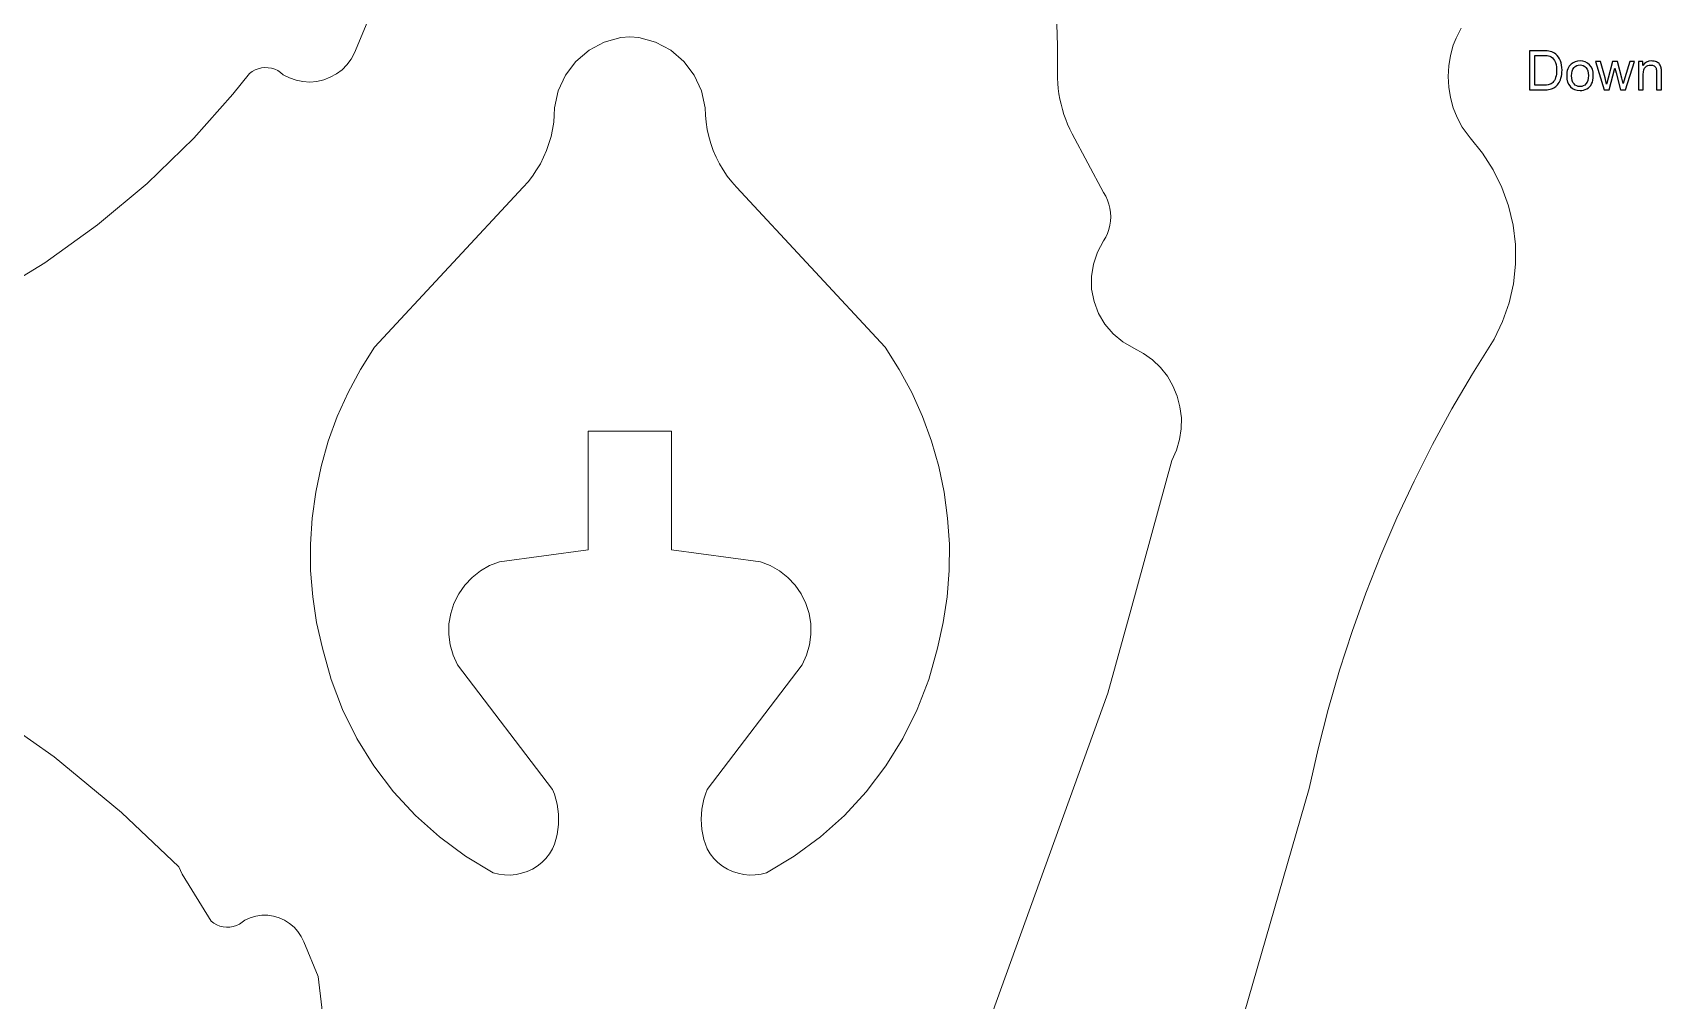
# Model space of a CAD drawing. Header units: millimetres. Extents: x -233 to 120, y -19 to 188.
# Drawn here: x -129.7 to -78.3, y 89.7 to 120.3 of the extents above; entities that cross this region are included whole.
import ezdxf

# ---------------------------------------------------------------- set-up
doc = ezdxf.new("R2010")
doc.units = ezdxf.units.MM
doc.header["$MEASUREMENT"] = 0
doc.layers.add('Layer 1', color=7, linetype='Continuous')

msp = doc.modelspace()

# ---------------------------------------------------------------- linework, layer by layer
at = {"layer": 'Layer 1', "lineweight": 9}
for points in [[(-97.3667, 119.8342), (-97.3667, 119.8342), (-97.4182, 121.5499), (-97.4182, 121.5499)], [(-119.0899, 120.6975), (-119.0899, 120.6975), (-119.5399, 119.61), (-119.5399, 119.61)], [(-84.7899, 120.0772), (-84.7899, 120.0772), (-84.6356, 120.385), (-84.6356, 120.385)], [(-112.14, 119.695), (-112.14, 119.695), (-111.6594, 119.9523), (-111.6594, 119.9523)], [(-111.6594, 119.9523), (-111.6594, 119.9523), (-111.135, 120.1008), (-111.135, 120.1008)], [(-111.135, 120.1008), (-111.135, 120.1008), (-110.8524, 120.1179), (-110.8524, 120.1179)], [(-110.5699, 120.1008), (-110.5699, 120.1008), (-110.8524, 120.1179), (-110.8524, 120.1179)], [(-110.0455, 119.9523), (-110.0455, 119.9523), (-110.5699, 120.1008), (-110.5699, 120.1008)], [(-109.5649, 119.695), (-109.5649, 119.695), (-110.0455, 119.9523), (-110.0455, 119.9523)], [(-97.3638, 118.9809), (-97.3638, 118.9809), (-97.3667, 119.8342), (-97.3667, 119.8342)], [(-84.8796, 119.8503), (-84.8796, 119.8503), (-84.9683, 119.5279), (-84.9683, 119.5279)], [(-84.7899, 120.0772), (-84.7899, 120.0772), (-84.8796, 119.8503), (-84.8796, 119.8503)], [(-119.7777, 119.2376), (-119.7777, 119.2376), (-119.9335, 119.0802), (-119.9335, 119.0802)], [(-119.6457, 119.4154), (-119.6457, 119.4154), (-119.7777, 119.2376), (-119.7777, 119.2376)], [(-119.5399, 119.61), (-119.5399, 119.61), (-119.6457, 119.4154), (-119.6457, 119.4154)], [(-112.8836, 118.9066), (-112.8836, 118.9066), (-112.5544, 119.341), (-112.5544, 119.341)], [(-112.5544, 119.341), (-112.5544, 119.341), (-112.14, 119.695), (-112.14, 119.695)], [(-109.1505, 119.341), (-109.1505, 119.341), (-109.5649, 119.695), (-109.5649, 119.695)], [(-108.8213, 118.9066), (-108.8213, 118.9066), (-109.1505, 119.341), (-109.1505, 119.341)], [(-84.9683, 119.5279), (-84.9683, 119.5279), (-85.022, 119.1979), (-85.022, 119.1979)], [(-122.8503, 118.9561), (-122.8503, 118.9561), (-123.3768, 118.3058), (-123.3768, 118.3058)], [(-122.8503, 118.9561), (-122.8503, 118.9561), (-122.7657, 119.02), (-122.7657, 119.02)], [(-122.7657, 119.02), (-122.7657, 119.02), (-122.6733, 119.0717), (-122.6733, 119.0717)], [(-122.6733, 119.0717), (-122.6733, 119.0717), (-122.5748, 119.1106), (-122.5748, 119.1106)], [(-122.5748, 119.1106), (-122.5748, 119.1106), (-122.4719, 119.1357), (-122.4719, 119.1357)], [(-122.4719, 119.1357), (-122.4719, 119.1357), (-122.3665, 119.1467), (-122.3665, 119.1467)], [(-122.3665, 119.1467), (-122.3665, 119.1467), (-122.2607, 119.1433), (-122.2607, 119.1433)], [(-122.2607, 119.1433), (-122.2607, 119.1433), (-122.1562, 119.1257), (-122.1562, 119.1257)], [(-122.1562, 119.1257), (-122.1562, 119.1257), (-122.0551, 119.0941), (-122.0551, 119.0941)], [(-122.0551, 119.0941), (-122.0551, 119.0941), (-121.9592, 119.0491), (-121.9592, 119.0491)], [(-121.9592, 119.0491), (-121.9592, 119.0491), (-121.8703, 118.9915), (-121.8703, 118.9915)], [(-121.8703, 118.9915), (-121.8703, 118.9915), (-121.7899, 118.9225), (-121.7899, 118.9225)], [(-121.5935, 118.8202), (-121.5935, 118.8202), (-121.7899, 118.9225), (-121.7899, 118.9225)], [(-121.3847, 118.7466), (-121.3847, 118.7466), (-121.5935, 118.8202), (-121.5935, 118.8202)], [(-121.1675, 118.7031), (-121.1675, 118.7031), (-121.3847, 118.7466), (-121.3847, 118.7466)], [(-120.9464, 118.6906), (-120.9464, 118.6906), (-121.1675, 118.7031), (-121.1675, 118.7031)], [(-120.7258, 118.7094), (-120.7258, 118.7094), (-120.9464, 118.6906), (-120.9464, 118.6906)], [(-120.51, 118.759), (-120.51, 118.759), (-120.7258, 118.7094), (-120.7258, 118.7094)], [(-120.3033, 118.8385), (-120.3033, 118.8385), (-120.51, 118.759), (-120.51, 118.759)], [(-120.1098, 118.9462), (-120.1098, 118.9462), (-120.3033, 118.8385), (-120.3033, 118.8385)], [(-119.9335, 119.0802), (-119.9335, 119.0802), (-120.1098, 118.9462), (-120.1098, 118.9462)], [(-113.1123, 118.4118), (-113.1123, 118.4118), (-112.8836, 118.9066), (-112.8836, 118.9066)], [(-108.5926, 118.4118), (-108.5926, 118.4118), (-108.8213, 118.9066), (-108.8213, 118.9066)], [(-97.3628, 118.8142), (-97.3628, 118.8142), (-97.3638, 118.9809), (-97.3638, 118.9809)], [(-97.3548, 118.6476), (-97.3548, 118.6476), (-97.3628, 118.8142), (-97.3628, 118.8142)], [(-85.022, 119.1979), (-85.022, 119.1979), (-85.0399, 118.864), (-85.0399, 118.864)], [(-85.0399, 118.864), (-85.0399, 118.864), (-85.022, 118.5301), (-85.022, 118.5301)], [(-123.3768, 118.3058), (-123.3768, 118.3058), (-124.6066, 116.9198), (-124.6066, 116.9198)], [(-113.2299, 117.8796), (-113.2299, 117.8796), (-113.1123, 118.4118), (-113.1123, 118.4118)], [(-108.475, 117.8796), (-108.475, 117.8796), (-108.5926, 118.4118), (-108.5926, 118.4118)], [(-97.3398, 118.4816), (-97.3398, 118.4816), (-97.3548, 118.6476), (-97.3548, 118.6476)], [(-97.3178, 118.3163), (-97.3178, 118.3163), (-97.3398, 118.4816), (-97.3398, 118.4816)], [(-97.289, 118.1521), (-97.289, 118.1521), (-97.3178, 118.3163), (-97.3178, 118.3163)], [(-85.022, 118.5301), (-85.022, 118.5301), (-84.9683, 118.2001), (-84.9683, 118.2001)], [(-84.9683, 118.2001), (-84.9683, 118.2001), (-84.8796, 117.8777), (-84.8796, 117.8777)], [(-113.2299, 117.8796), (-113.2299, 117.8796), (-113.2359, 117.6494), (-113.2359, 117.6494)], [(-108.475, 117.8796), (-108.475, 117.8796), (-108.469, 117.6494), (-108.469, 117.6494)], [(-97.2532, 117.9893), (-97.2532, 117.9893), (-97.289, 118.1521), (-97.289, 118.1521)], [(-97.2107, 117.8281), (-97.2107, 117.8281), (-97.2532, 117.9893), (-97.2532, 117.9893)], [(-97.1615, 117.6688), (-97.1615, 117.6688), (-97.2107, 117.8281), (-97.2107, 117.8281)], [(-97.1056, 117.5118), (-97.1056, 117.5118), (-97.1615, 117.6688), (-97.1615, 117.6688)], [(-84.7567, 117.5667), (-84.7567, 117.5667), (-84.8796, 117.8777), (-84.8796, 117.8777)], [(-113.2915, 117.1926), (-113.2915, 117.1926), (-113.3409, 116.9678), (-113.3409, 116.9678)], [(-113.2564, 117.4201), (-113.2564, 117.4201), (-113.2915, 117.1926), (-113.2915, 117.1926)], [(-113.2359, 117.6494), (-113.2359, 117.6494), (-113.2564, 117.4201), (-113.2564, 117.4201)], [(-108.469, 117.6494), (-108.469, 117.6494), (-108.4484, 117.4201), (-108.4484, 117.4201)], [(-108.4484, 117.4201), (-108.4484, 117.4201), (-108.4134, 117.1926), (-108.4134, 117.1926)], [(-108.4134, 117.1926), (-108.4134, 117.1926), (-108.364, 116.9678), (-108.364, 116.9678)], [(-97.0432, 117.3572), (-97.0432, 117.3572), (-97.1056, 117.5118), (-97.1056, 117.5118)], [(-96.9743, 117.2053), (-96.9743, 117.2053), (-97.0432, 117.3572), (-97.0432, 117.3572)], [(-96.8992, 117.0565), (-96.8992, 117.0565), (-96.9743, 117.2053), (-96.9743, 117.2053)], [(-84.7567, 117.5667), (-84.7567, 117.5667), (-84.6013, 117.2707), (-84.6013, 117.2707)], [(-84.3464, 116.926), (-84.3464, 116.926), (-84.6013, 117.2707), (-84.6013, 117.2707)], [(-124.6066, 116.9198), (-124.6066, 116.9198), (-126.0753, 115.493), (-126.0753, 115.493)], [(-113.4045, 116.7465), (-113.4045, 116.7465), (-113.482, 116.5297), (-113.482, 116.5297)], [(-113.3409, 116.9678), (-113.3409, 116.9678), (-113.4045, 116.7465), (-113.4045, 116.7465)], [(-108.364, 116.9678), (-108.364, 116.9678), (-108.3004, 116.7465), (-108.3004, 116.7465)], [(-108.3004, 116.7465), (-108.3004, 116.7465), (-108.2229, 116.5297), (-108.2229, 116.5297)], [(-96.8992, 117.0565), (-96.8992, 117.0565), (-95.9132, 115.202), (-95.9132, 115.202)], [(-83.9546, 116.4448), (-83.9546, 116.4448), (-84.3464, 116.926), (-84.3464, 116.926)], [(-113.5731, 116.3183), (-113.5731, 116.3183), (-113.6774, 116.1131), (-113.6774, 116.1131)], [(-113.482, 116.5297), (-113.482, 116.5297), (-113.5731, 116.3183), (-113.5731, 116.3183)], [(-108.2229, 116.5297), (-108.2229, 116.5297), (-108.1318, 116.3183), (-108.1318, 116.3183)], [(-108.1318, 116.3183), (-108.1318, 116.3183), (-108.0275, 116.1131), (-108.0275, 116.1131)], [(-83.6196, 115.9225), (-83.6196, 115.9225), (-83.9546, 116.4448), (-83.9546, 116.4448)], [(-113.9239, 115.7245), (-113.9239, 115.7245), (-114.0651, 115.5427), (-114.0651, 115.5427)], [(-113.7945, 115.9149), (-113.7945, 115.9149), (-113.9239, 115.7245), (-113.9239, 115.7245)], [(-113.6774, 116.1131), (-113.6774, 116.1131), (-113.7945, 115.9149), (-113.7945, 115.9149)], [(-107.9104, 115.9149), (-107.9104, 115.9149), (-108.0275, 116.1131), (-108.0275, 116.1131)], [(-107.9104, 115.9149), (-107.9104, 115.9149), (-107.781, 115.7245), (-107.781, 115.7245)], [(-107.781, 115.7245), (-107.781, 115.7245), (-107.6398, 115.5427), (-107.6398, 115.5427)], [(-83.3456, 115.3658), (-83.3456, 115.3658), (-83.6196, 115.9225), (-83.6196, 115.9225)], [(-126.0753, 115.493), (-126.0753, 115.493), (-127.6457, 114.1788), (-127.6457, 114.1788)], [(-118.9056, 110.3216), (-118.9056, 110.3216), (-114.2176, 115.3702), (-114.2176, 115.3702)], [(-114.0651, 115.5427), (-114.0651, 115.5427), (-114.2176, 115.3702), (-114.2176, 115.3702)], [(-107.6398, 115.5427), (-107.6398, 115.5427), (-107.4873, 115.3702), (-107.4873, 115.3702)], [(-102.7993, 110.3216), (-102.7993, 110.3216), (-107.4873, 115.3702), (-107.4873, 115.3702)], [(-95.8442, 115.0861), (-95.8442, 115.0861), (-95.9132, 115.202), (-95.9132, 115.202)], [(-83.136, 114.7817), (-83.136, 114.7817), (-83.3456, 115.3658), (-83.3456, 115.3658)], [(-95.7867, 114.964), (-95.7867, 114.964), (-95.8442, 115.0861), (-95.8442, 115.0861)], [(-95.7415, 114.8369), (-95.7415, 114.8369), (-95.7867, 114.964), (-95.7867, 114.964)], [(-95.7088, 114.7059), (-95.7088, 114.7059), (-95.7415, 114.8369), (-95.7415, 114.8369)], [(-95.6891, 114.5724), (-95.6891, 114.5724), (-95.7088, 114.7059), (-95.7088, 114.7059)], [(-82.9937, 114.1777), (-82.9937, 114.1777), (-83.136, 114.7817), (-83.136, 114.7817)], [(-127.6457, 114.1788), (-127.6457, 114.1788), (-129.3091, 112.9846), (-129.3091, 112.9846)], [(-95.7415, 114.0384), (-95.7415, 114.0384), (-95.7088, 114.1694), (-95.7088, 114.1694)], [(-95.7088, 114.1694), (-95.7088, 114.1694), (-95.6891, 114.3029), (-95.6891, 114.3029)], [(-95.6825, 114.4376), (-95.6825, 114.4376), (-95.6891, 114.5724), (-95.6891, 114.5724)], [(-95.6891, 114.3029), (-95.6891, 114.3029), (-95.6825, 114.4376), (-95.6825, 114.4376)], [(-82.9203, 113.5616), (-82.9203, 113.5616), (-82.9937, 114.1777), (-82.9937, 114.1777)], [(-95.9132, 113.6733), (-95.9132, 113.6733), (-96.1043, 113.3235), (-96.1043, 113.3235)], [(-95.9132, 113.6733), (-95.9132, 113.6733), (-95.8442, 113.7892), (-95.8442, 113.7892)], [(-95.8442, 113.7892), (-95.8442, 113.7892), (-95.7867, 113.9113), (-95.7867, 113.9113)], [(-95.7867, 113.9113), (-95.7867, 113.9113), (-95.7415, 114.0384), (-95.7415, 114.0384)], [(-82.9169, 112.941), (-82.9169, 112.941), (-82.9203, 113.5616), (-82.9203, 113.5616)], [(-96.1043, 113.3235), (-96.1043, 113.3235), (-96.2324, 112.9461), (-96.2324, 112.9461)], [(-129.3091, 112.9846), (-129.3091, 112.9846), (-131.0563, 111.9168), (-131.0563, 111.9168)], [(-96.2324, 112.9461), (-96.2324, 112.9461), (-96.2938, 112.5524), (-96.2938, 112.5524)], [(-96.2938, 112.5524), (-96.2938, 112.5524), (-96.2866, 112.1539), (-96.2866, 112.1539)], [(-82.9834, 112.3241), (-82.9834, 112.3241), (-82.9169, 112.941), (-82.9169, 112.941)], [(-96.2866, 112.1539), (-96.2866, 112.1539), (-96.2111, 111.7626), (-96.2111, 111.7626)], [(-83.1191, 111.7186), (-83.1191, 111.7186), (-82.9834, 112.3241), (-82.9834, 112.3241)], [(-96.2111, 111.7626), (-96.2111, 111.7626), (-96.0695, 111.3901), (-96.0695, 111.3901)], [(-83.3221, 111.1322), (-83.3221, 111.1322), (-83.1191, 111.7186), (-83.1191, 111.7186)], [(-96.0695, 111.3901), (-96.0695, 111.3901), (-95.8659, 111.0475), (-95.8659, 111.0475)], [(-95.8659, 111.0475), (-95.8659, 111.0475), (-95.6066, 110.7449), (-95.6066, 110.7449)], [(-83.5899, 110.5725), (-83.5899, 110.5725), (-83.3221, 111.1322), (-83.3221, 111.1322)], [(-95.6066, 110.7449), (-95.6066, 110.7449), (-95.2991, 110.4914), (-95.2991, 110.4914)], [(-95.2991, 110.4914), (-95.2991, 110.4914), (-94.9526, 110.2944), (-94.9526, 110.2944)], [(-83.5899, 110.5725), (-83.5899, 110.5725), (-84.2725, 109.4838), (-84.2725, 109.4838)], [(-119.3494, 109.6218), (-119.3494, 109.6218), (-118.9056, 110.3216), (-118.9056, 110.3216)], [(-102.3555, 109.6218), (-102.3555, 109.6218), (-102.7993, 110.3216), (-102.7993, 110.3216)], [(-94.9526, 110.2944), (-94.9526, 110.2944), (-94.6462, 110.1277), (-94.6462, 110.1277)], [(-94.6462, 110.1277), (-94.6462, 110.1277), (-94.3651, 109.9211), (-94.3651, 109.9211)], [(-119.7419, 108.8921), (-119.7419, 108.8921), (-119.3494, 109.6218), (-119.3494, 109.6218)], [(-101.963, 108.8921), (-101.963, 108.8921), (-102.3555, 109.6218), (-102.3555, 109.6218)], [(-94.3651, 109.9211), (-94.3651, 109.9211), (-94.1145, 109.6783), (-94.1145, 109.6783)], [(-94.1145, 109.6783), (-94.1145, 109.6783), (-93.8991, 109.4039), (-93.8991, 109.4039)], [(-84.2725, 109.4838), (-84.2725, 109.4838), (-84.9211, 108.3745), (-84.9211, 108.3745)], [(-93.8991, 109.4039), (-93.8991, 109.4039), (-93.7228, 109.1028), (-93.7228, 109.1028)], [(-93.7228, 109.1028), (-93.7228, 109.1028), (-93.5888, 108.7807), (-93.5888, 108.7807)], [(-120.0813, 108.1361), (-120.0813, 108.1361), (-119.7419, 108.8921), (-119.7419, 108.8921)], [(-101.6236, 108.1361), (-101.6236, 108.1361), (-101.963, 108.8921), (-101.963, 108.8921)], [(-93.5888, 108.7807), (-93.5888, 108.7807), (-93.4996, 108.4435), (-93.4996, 108.4435)], [(-93.4996, 108.4435), (-93.4996, 108.4435), (-93.4569, 108.0972), (-93.4569, 108.0972)], [(-120.3658, 107.3579), (-120.3658, 107.3579), (-120.0813, 108.1361), (-120.0813, 108.1361)], [(-101.3391, 107.3579), (-101.3391, 107.3579), (-101.6236, 108.1361), (-101.6236, 108.1361)], [(-93.4569, 108.0972), (-93.4569, 108.0972), (-93.4613, 107.7484), (-93.4613, 107.7484)], [(-84.9211, 108.3745), (-84.9211, 108.3745), (-85.5352, 107.2458), (-85.5352, 107.2458)], [(-112.1649, 103.9225), (-112.1649, 103.9225), (-112.1649, 107.6725), (-112.1649, 107.6725)], [(-112.1649, 107.6725), (-112.1649, 107.6725), (-109.5399, 107.6725), (-109.5399, 107.6725)], [(-109.5399, 103.9225), (-109.5399, 103.9225), (-109.5399, 107.6725), (-109.5399, 107.6725)], [(-93.5129, 107.4034), (-93.5129, 107.4034), (-93.6107, 107.0685), (-93.6107, 107.0685)], [(-93.4613, 107.7484), (-93.4613, 107.7484), (-93.5129, 107.4034), (-93.5129, 107.4034)], [(-120.5938, 106.5613), (-120.5938, 106.5613), (-120.3658, 107.3579), (-120.3658, 107.3579)], [(-101.1111, 106.5613), (-101.1111, 106.5613), (-101.3391, 107.3579), (-101.3391, 107.3579)], [(-93.6107, 107.0685), (-93.6107, 107.0685), (-93.7528, 106.7499), (-93.7528, 106.7499)], [(-85.5352, 107.2458), (-85.5352, 107.2458), (-86.1141, 106.0987), (-86.1141, 106.0987)], [(-120.7643, 105.7504), (-120.7643, 105.7504), (-120.5938, 106.5613), (-120.5938, 106.5613)], [(-100.9406, 105.7504), (-100.9406, 105.7504), (-101.1111, 106.5613), (-101.1111, 106.5613)], [(-93.7528, 106.7499), (-93.7528, 106.7499), (-95.0473, 102.0181), (-95.0473, 102.0181)], [(-86.1141, 106.0987), (-86.1141, 106.0987), (-86.6574, 104.9342), (-86.6574, 104.9342)], [(-120.8764, 104.9293), (-120.8764, 104.9293), (-120.7643, 105.7504), (-120.7643, 105.7504)], [(-100.8285, 104.9293), (-100.8285, 104.9293), (-100.9406, 105.7504), (-100.9406, 105.7504)], [(-120.9295, 104.1024), (-120.9295, 104.1024), (-120.8764, 104.9293), (-120.8764, 104.9293)], [(-100.7754, 104.1024), (-100.7754, 104.1024), (-100.8285, 104.9293), (-100.8285, 104.9293)], [(-86.6574, 104.9342), (-86.6574, 104.9342), (-87.1645, 103.7536), (-87.1645, 103.7536)], [(-120.9232, 103.2738), (-120.9232, 103.2738), (-120.9295, 104.1024), (-120.9295, 104.1024)], [(-114.9681, 103.5485), (-114.9681, 103.5485), (-112.1649, 103.9225), (-112.1649, 103.9225)], [(-106.7368, 103.5485), (-106.7368, 103.5485), (-109.5399, 103.9225), (-109.5399, 103.9225)], [(-100.7816, 103.2738), (-100.7816, 103.2738), (-100.7754, 104.1024), (-100.7754, 104.1024)], [(-115.2796, 103.4271), (-115.2796, 103.4271), (-115.5699, 103.2612), (-115.5699, 103.2612)], [(-114.9681, 103.5485), (-114.9681, 103.5485), (-115.2796, 103.4271), (-115.2796, 103.4271)], [(-106.7368, 103.5485), (-106.7368, 103.5485), (-106.4252, 103.4271), (-106.4252, 103.4271)], [(-106.4252, 103.4271), (-106.4252, 103.4271), (-106.135, 103.2612), (-106.135, 103.2612)], [(-87.1645, 103.7536), (-87.1645, 103.7536), (-87.6349, 102.5578), (-87.6349, 102.5578)], [(-120.8578, 102.4478), (-120.8578, 102.4478), (-120.9232, 103.2738), (-120.9232, 103.2738)], [(-116.0618, 102.811), (-116.0618, 102.811), (-116.2528, 102.5365), (-116.2528, 102.5365)], [(-115.8325, 103.0543), (-115.8325, 103.0543), (-116.0618, 102.811), (-116.0618, 102.811)], [(-115.5699, 103.2612), (-115.5699, 103.2612), (-115.8325, 103.0543), (-115.8325, 103.0543)], [(-106.135, 103.2612), (-106.135, 103.2612), (-105.8724, 103.0543), (-105.8724, 103.0543)], [(-105.8724, 103.0543), (-105.8724, 103.0543), (-105.6431, 102.811), (-105.6431, 102.811)], [(-105.6431, 102.811), (-105.6431, 102.811), (-105.4521, 102.5365), (-105.4521, 102.5365)], [(-100.8471, 102.4478), (-100.8471, 102.4478), (-100.7816, 103.2738), (-100.7816, 103.2738)], [(-120.7334, 101.6286), (-120.7334, 101.6286), (-120.8578, 102.4478), (-120.8578, 102.4478)], [(-116.2528, 102.5365), (-116.2528, 102.5365), (-116.4013, 102.237), (-116.4013, 102.237)], [(-105.4521, 102.5365), (-105.4521, 102.5365), (-105.3036, 102.237), (-105.3036, 102.237)], [(-100.9715, 101.6286), (-100.9715, 101.6286), (-100.8471, 102.4478), (-100.8471, 102.4478)], [(-87.6349, 102.5578), (-87.6349, 102.5578), (-88.0681, 101.3481), (-88.0681, 101.3481)], [(-116.504, 101.9188), (-116.504, 101.9188), (-116.5587, 101.589), (-116.5587, 101.589)], [(-116.4013, 102.237), (-116.4013, 102.237), (-116.504, 101.9188), (-116.504, 101.9188)], [(-105.3036, 102.237), (-105.3036, 102.237), (-105.2009, 101.9188), (-105.2009, 101.9188)], [(-105.2009, 101.9188), (-105.2009, 101.9188), (-105.1462, 101.589), (-105.1462, 101.589)], [(-95.0473, 102.0181), (-95.0473, 102.0181), (-95.7774, 99.3975), (-95.7774, 99.3975)], [(-120.5508, 100.8203), (-120.5508, 100.8203), (-120.7334, 101.6286), (-120.7334, 101.6286)], [(-116.5587, 101.589), (-116.5587, 101.589), (-116.5642, 101.2547), (-116.5642, 101.2547)], [(-116.5642, 101.2547), (-116.5642, 101.2547), (-116.5205, 100.9232), (-116.5205, 100.9232)], [(-105.1407, 101.2547), (-105.1407, 101.2547), (-105.1844, 100.9232), (-105.1844, 100.9232)], [(-105.1462, 101.589), (-105.1462, 101.589), (-105.1407, 101.2547), (-105.1407, 101.2547)], [(-101.1541, 100.8203), (-101.1541, 100.8203), (-100.9715, 101.6286), (-100.9715, 101.6286)], [(-88.0681, 101.3481), (-88.0681, 101.3481), (-88.4639, 100.1256), (-88.4639, 100.1256)], [(-120.5508, 100.8203), (-120.5508, 100.8203), (-120.2799, 99.8375), (-120.2799, 99.8375)], [(-116.5205, 100.9232), (-116.5205, 100.9232), (-116.4284, 100.6018), (-116.4284, 100.6018)], [(-105.1844, 100.9232), (-105.1844, 100.9232), (-105.2765, 100.6018), (-105.2765, 100.6018)], [(-101.1541, 100.8203), (-101.1541, 100.8203), (-101.425, 99.8375), (-101.425, 99.8375)], [(-116.4284, 100.6018), (-116.4284, 100.6018), (-116.2899, 100.2975), (-116.2899, 100.2975)], [(-113.2899, 96.36), (-113.2899, 96.36), (-116.2899, 100.2975), (-116.2899, 100.2975)], [(-108.4149, 96.36), (-108.4149, 96.36), (-105.4149, 100.2975), (-105.4149, 100.2975)], [(-105.2765, 100.6018), (-105.2765, 100.6018), (-105.4149, 100.2975), (-105.4149, 100.2975)], [(-120.2799, 99.8375), (-120.2799, 99.8375), (-119.9167, 98.885), (-119.9167, 98.885)], [(-101.425, 99.8375), (-101.425, 99.8375), (-101.7882, 98.885), (-101.7882, 98.885)], [(-88.4639, 100.1256), (-88.4639, 100.1256), (-88.8217, 98.8915), (-88.8217, 98.8915)], [(-95.7774, 99.3975), (-95.7774, 99.3975), (-100.6524, 85.8975), (-100.6524, 85.8975)], [(-129.0119, 97.3896), (-129.0119, 97.3896), (-131.2632, 98.9761), (-131.2632, 98.9761)], [(-119.9167, 98.885), (-119.9167, 98.885), (-119.4646, 97.9713), (-119.4646, 97.9713)], [(-101.7882, 98.885), (-101.7882, 98.885), (-102.2403, 97.9713), (-102.2403, 97.9713)], [(-88.8217, 98.8915), (-88.8217, 98.8915), (-89.1413, 97.6469), (-89.1413, 97.6469)], [(-119.4646, 97.9713), (-119.4646, 97.9713), (-118.9277, 97.1047), (-118.9277, 97.1047)], [(-102.2403, 97.9713), (-102.2403, 97.9713), (-102.7772, 97.1047), (-102.7772, 97.1047)], [(-89.1413, 97.6469), (-89.1413, 97.6469), (-89.4223, 96.3931), (-89.4223, 96.3931)], [(-126.8843, 95.6408), (-126.8843, 95.6408), (-129.0119, 97.3896), (-129.0119, 97.3896)], [(-118.9277, 97.1047), (-118.9277, 97.1047), (-118.3107, 96.2931), (-118.3107, 96.2931)], [(-102.7772, 97.1047), (-102.7772, 97.1047), (-103.3941, 96.2931), (-103.3941, 96.2931)], [(-118.3107, 96.2931), (-118.3107, 96.2931), (-117.6194, 95.5439), (-117.6194, 95.5439)], [(-113.2899, 96.36), (-113.2899, 96.36), (-113.2332, 96.21), (-113.2332, 96.21)], [(-113.2332, 96.21), (-113.2332, 96.21), (-113.1864, 96.0566), (-113.1864, 96.0566)], [(-108.4717, 96.21), (-108.4717, 96.21), (-108.5185, 96.0566), (-108.5185, 96.0566)], [(-108.4149, 96.36), (-108.4149, 96.36), (-108.4717, 96.21), (-108.4717, 96.21)], [(-103.3941, 96.2931), (-103.3941, 96.2931), (-104.0854, 95.5439), (-104.0854, 95.5439)], [(-92.0274, 87.3975), (-92.0274, 87.3975), (-89.4223, 96.3931), (-89.4223, 96.3931)], [(-125.0815, 93.9201), (-125.0815, 93.9201), (-126.8843, 95.6408), (-126.8843, 95.6408)], [(-113.1864, 96.0566), (-113.1864, 96.0566), (-113.1498, 95.9005), (-113.1498, 95.9005)], [(-113.1498, 95.9005), (-113.1498, 95.9005), (-113.1235, 95.7423), (-113.1235, 95.7423)], [(-113.1235, 95.7423), (-113.1235, 95.7423), (-113.1077, 95.5827), (-113.1077, 95.5827)], [(-113.1077, 95.5827), (-113.1077, 95.5827), (-113.1024, 95.4225), (-113.1024, 95.4225)], [(-108.5972, 95.5827), (-108.5972, 95.5827), (-108.6024, 95.4225), (-108.6024, 95.4225)], [(-108.5814, 95.7423), (-108.5814, 95.7423), (-108.5972, 95.5827), (-108.5972, 95.5827)], [(-108.5551, 95.9005), (-108.5551, 95.9005), (-108.5814, 95.7423), (-108.5814, 95.7423)], [(-108.5185, 96.0566), (-108.5185, 96.0566), (-108.5551, 95.9005), (-108.5551, 95.9005)], [(-117.6194, 95.5439), (-117.6194, 95.5439), (-116.86, 94.8638), (-116.86, 94.8638)], [(-113.1235, 95.1026), (-113.1235, 95.1026), (-113.1498, 94.9444), (-113.1498, 94.9444)], [(-113.1077, 95.2622), (-113.1077, 95.2622), (-113.1235, 95.1026), (-113.1235, 95.1026)], [(-113.1024, 95.4225), (-113.1024, 95.4225), (-113.1077, 95.2622), (-113.1077, 95.2622)], [(-108.6024, 95.4225), (-108.6024, 95.4225), (-108.5972, 95.2622), (-108.5972, 95.2622)], [(-108.5972, 95.2622), (-108.5972, 95.2622), (-108.5814, 95.1026), (-108.5814, 95.1026)], [(-108.5814, 95.1026), (-108.5814, 95.1026), (-108.5551, 94.9444), (-108.5551, 94.9444)], [(-104.0854, 95.5439), (-104.0854, 95.5439), (-104.8449, 94.8638), (-104.8449, 94.8638)], [(-116.86, 94.8638), (-116.86, 94.8638), (-116.0394, 94.259), (-116.0394, 94.259)], [(-113.2332, 94.6349), (-113.2332, 94.6349), (-113.2899, 94.485), (-113.2899, 94.485)], [(-113.1864, 94.7883), (-113.1864, 94.7883), (-113.2332, 94.6349), (-113.2332, 94.6349)], [(-113.1498, 94.9444), (-113.1498, 94.9444), (-113.1864, 94.7883), (-113.1864, 94.7883)], [(-108.5551, 94.9444), (-108.5551, 94.9444), (-108.5185, 94.7883), (-108.5185, 94.7883)], [(-108.5185, 94.7883), (-108.5185, 94.7883), (-108.4717, 94.6349), (-108.4717, 94.6349)], [(-108.4717, 94.6349), (-108.4717, 94.6349), (-108.4149, 94.485), (-108.4149, 94.485)], [(-104.8449, 94.8638), (-104.8449, 94.8638), (-105.6655, 94.259), (-105.6655, 94.259)], [(-116.0394, 94.259), (-116.0394, 94.259), (-115.1649, 93.735), (-115.1649, 93.735)], [(-113.7735, 93.948), (-113.7735, 93.948), (-113.6303, 94.0606), (-113.6303, 94.0606)], [(-113.6303, 94.0606), (-113.6303, 94.0606), (-113.5009, 94.1887), (-113.5009, 94.1887)], [(-113.5009, 94.1887), (-113.5009, 94.1887), (-113.387, 94.3308), (-113.387, 94.3308)], [(-113.387, 94.3308), (-113.387, 94.3308), (-113.2899, 94.485), (-113.2899, 94.485)], [(-108.3179, 94.3308), (-108.3179, 94.3308), (-108.4149, 94.485), (-108.4149, 94.485)], [(-108.204, 94.1887), (-108.204, 94.1887), (-108.3179, 94.3308), (-108.3179, 94.3308)], [(-108.0746, 94.0606), (-108.0746, 94.0606), (-108.204, 94.1887), (-108.204, 94.1887)], [(-107.9314, 93.948), (-107.9314, 93.948), (-108.0746, 94.0606), (-108.0746, 94.0606)], [(-105.6655, 94.259), (-105.6655, 94.259), (-106.5399, 93.735), (-106.5399, 93.735)], [(-124.9774, 93.6908), (-124.9774, 93.6908), (-125.0815, 93.9201), (-125.0815, 93.9201)], [(-124.0585, 92.2059), (-124.0585, 92.2059), (-124.9774, 93.6908), (-124.9774, 93.6908)], [(-115.1649, 93.735), (-115.1649, 93.735), (-114.9884, 93.6903), (-114.9884, 93.6903)], [(-114.9884, 93.6903), (-114.9884, 93.6903), (-114.8079, 93.666), (-114.8079, 93.666)], [(-114.8079, 93.666), (-114.8079, 93.666), (-114.6258, 93.6624), (-114.6258, 93.6624)], [(-114.6258, 93.6624), (-114.6258, 93.6624), (-114.4445, 93.6796), (-114.4445, 93.6796)], [(-114.4445, 93.6796), (-114.4445, 93.6796), (-114.2663, 93.7175), (-114.2663, 93.7175)], [(-114.2663, 93.7175), (-114.2663, 93.7175), (-114.0936, 93.7753), (-114.0936, 93.7753)], [(-114.0936, 93.7753), (-114.0936, 93.7753), (-113.9286, 93.8525), (-113.9286, 93.8525)], [(-113.9286, 93.8525), (-113.9286, 93.8525), (-113.7735, 93.948), (-113.7735, 93.948)], [(-107.7763, 93.8525), (-107.7763, 93.8525), (-107.9314, 93.948), (-107.9314, 93.948)], [(-107.6113, 93.7753), (-107.6113, 93.7753), (-107.7763, 93.8525), (-107.7763, 93.8525)], [(-107.4386, 93.7175), (-107.4386, 93.7175), (-107.6113, 93.7753), (-107.6113, 93.7753)], [(-107.2604, 93.6796), (-107.2604, 93.6796), (-107.4386, 93.7175), (-107.4386, 93.7175)], [(-107.0791, 93.6624), (-107.0791, 93.6624), (-107.2604, 93.6796), (-107.2604, 93.6796)], [(-106.897, 93.666), (-106.897, 93.666), (-107.0791, 93.6624), (-107.0791, 93.6624)], [(-106.7165, 93.6903), (-106.7165, 93.6903), (-106.897, 93.666), (-106.897, 93.666)], [(-106.5399, 93.735), (-106.5399, 93.735), (-106.7165, 93.6903), (-106.7165, 93.6903)], [(-124.0585, 92.2059), (-124.0585, 92.2059), (-123.974, 92.1421), (-123.974, 92.1421)], [(-123.974, 92.1421), (-123.974, 92.1421), (-123.8816, 92.0903), (-123.8816, 92.0903)], [(-123.8816, 92.0903), (-123.8816, 92.0903), (-123.783, 92.0515), (-123.783, 92.0515)], [(-123.783, 92.0515), (-123.783, 92.0515), (-123.6801, 92.0264), (-123.6801, 92.0264)], [(-123.6801, 92.0264), (-123.6801, 92.0264), (-123.5747, 92.0154), (-123.5747, 92.0154)], [(-123.5747, 92.0154), (-123.5747, 92.0154), (-123.4689, 92.0187), (-123.4689, 92.0187)], [(-123.4689, 92.0187), (-123.4689, 92.0187), (-123.3644, 92.0364), (-123.3644, 92.0364)], [(-123.3644, 92.0364), (-123.3644, 92.0364), (-123.2633, 92.068), (-123.2633, 92.068)], [(-123.2633, 92.068), (-123.2633, 92.068), (-123.1674, 92.113), (-123.1674, 92.113)], [(-123.1674, 92.113), (-123.1674, 92.113), (-123.0785, 92.1705), (-123.0785, 92.1705)], [(-123.0785, 92.1705), (-123.0785, 92.1705), (-122.9982, 92.2396), (-122.9982, 92.2396)], [(-122.8281, 92.316), (-122.8281, 92.316), (-122.9982, 92.2396), (-122.9982, 92.2396)], [(-122.649, 92.3677), (-122.649, 92.3677), (-122.8281, 92.316), (-122.8281, 92.316)], [(-122.4643, 92.3936), (-122.4643, 92.3936), (-122.649, 92.3677), (-122.649, 92.3677)], [(-122.2779, 92.3934), (-122.2779, 92.3934), (-122.4643, 92.3936), (-122.4643, 92.3936)], [(-122.0933, 92.3669), (-122.0933, 92.3669), (-122.2779, 92.3934), (-122.2779, 92.3934)], [(-121.9143, 92.3146), (-121.9143, 92.3146), (-122.0933, 92.3669), (-122.0933, 92.3669)], [(-121.7445, 92.2377), (-121.7445, 92.2377), (-121.9143, 92.3146), (-121.9143, 92.3146)], [(-121.5872, 92.1377), (-121.5872, 92.1377), (-121.7445, 92.2377), (-121.7445, 92.2377)], [(-121.4455, 92.0166), (-121.4455, 92.0166), (-121.5872, 92.1377), (-121.5872, 92.1377)], [(-121.3222, 91.8766), (-121.3222, 91.8766), (-121.4455, 92.0166), (-121.4455, 92.0166)], [(-121.2199, 91.7208), (-121.2199, 91.7208), (-121.3222, 91.8766), (-121.3222, 91.8766)], [(-121.1405, 91.5521), (-121.1405, 91.5521), (-121.2199, 91.7208), (-121.2199, 91.7208)], [(-120.6905, 90.4646), (-120.6905, 90.4646), (-121.1405, 91.5521), (-121.1405, 91.5521)], [(-120.0326, 84.9455), (-120.0326, 84.9455), (-120.6905, 90.4646), (-120.6905, 90.4646)]]:
    msp.add_open_spline(points, degree=3, dxfattribs=at)
at = {"layer": 'Layer 1', "color": 7}
for points, knots in [([(-82.4705, 118.4414), (-82.4705, 118.4414), (-82.4705, 119.6762), (-82.4705, 119.6762), (-82.4705, 119.6762), (-82.4705, 119.6762), (-82.0451, 119.6762), (-82.0451, 119.6762), (-82.0451, 119.6762), (-81.9491, 119.6762), (-81.8758, 119.6705), (-81.8252, 119.6587), (-81.8252, 119.6587), (-81.7545, 119.6423), (-81.6941, 119.6127), (-81.6441, 119.5702), (-81.6441, 119.5702), (-81.5789, 119.515), (-81.5303, 119.4448), (-81.4981, 119.3592), (-81.4981, 119.3592), (-81.4656, 119.2735), (-81.4495, 119.1755), (-81.4495, 119.0654), (-81.4495, 119.0654), (-81.4495, 118.9717), (-81.4605, 118.8886), (-81.4823, 118.8162), (-81.4823, 118.8162), (-81.5042, 118.7438), (-81.5323, 118.6837), (-81.5665, 118.6363), (-81.5665, 118.6363), (-81.601, 118.5889), (-81.6384, 118.5515), (-81.6792, 118.5245), (-81.6792, 118.5245), (-81.7197, 118.4972), (-81.7689, 118.4765), (-81.8264, 118.4624), (-81.8264, 118.4624), (-81.8841, 118.4483), (-81.9503, 118.4414), (-82.025, 118.4414), (-82.025, 118.4414), (-82.025, 118.4414), (-82.4705, 118.4414), (-82.4705, 118.4414)], [0, 0, 0, 0, 0.0769231, 0.0769231, 0.0769231, 0.0769231, 0.1538462, 0.1538462, 0.1538462, 0.1538462, 0.2307692, 0.2307692, 0.2307692, 0.2307692, 0.3076923, 0.3076923, 0.3076923, 0.3076923, 0.3846154, 0.3846154, 0.3846154, 0.3846154, 0.4615385, 0.4615385, 0.4615385, 0.4615385, 0.5384615, 0.5384615, 0.5384615, 0.5384615, 0.6153846, 0.6153846, 0.6153846, 0.6153846, 0.6923077, 0.6923077, 0.6923077, 0.6923077, 0.7692308, 0.7692308, 0.7692308, 0.7692308, 0.8461538, 0.8461538, 0.8461538, 0.8461538, 1, 1, 1, 1]), ([(-82.3067, 118.5863), (-82.3067, 118.5863), (-82.0434, 118.5863), (-82.0434, 118.5863), (-82.0434, 118.5863), (-81.962, 118.5863), (-81.8982, 118.5937), (-81.8519, 118.609), (-81.8519, 118.609), (-81.8057, 118.6242), (-81.7689, 118.6455), (-81.7413, 118.6731), (-81.7413, 118.6731), (-81.7028, 118.7119), (-81.6726, 118.7642), (-81.651, 118.8297), (-81.651, 118.8297), (-81.6295, 118.8953), (-81.6186, 118.9746), (-81.6186, 119.068), (-81.6186, 119.068), (-81.6186, 119.1973), (-81.6398, 119.2968), (-81.6821, 119.3664), (-81.6821, 119.3664), (-81.7243, 119.4359), (-81.7758, 119.4825), (-81.8364, 119.5061), (-81.8364, 119.5061), (-81.8801, 119.523), (-81.9505, 119.5313), (-82.0477, 119.5313), (-82.0477, 119.5313), (-82.0477, 119.5313), (-82.3067, 119.5313), (-82.3067, 119.5313), (-82.3067, 119.5313), (-82.3067, 119.5313), (-82.3067, 118.5863), (-82.3067, 118.5863)], [0, 0, 0, 0, 0.0909091, 0.0909091, 0.0909091, 0.0909091, 0.1818182, 0.1818182, 0.1818182, 0.1818182, 0.2727273, 0.2727273, 0.2727273, 0.2727273, 0.3636364, 0.3636364, 0.3636364, 0.3636364, 0.4545455, 0.4545455, 0.4545455, 0.4545455, 0.5454545, 0.5454545, 0.5454545, 0.5454545, 0.6363636, 0.6363636, 0.6363636, 0.6363636, 0.7272727, 0.7272727, 0.7272727, 0.7272727, 0.8181818, 0.8181818, 0.8181818, 0.8181818, 1, 1, 1, 1]), ([(-81.301, 118.8889), (-81.301, 119.0542), (-81.255, 119.1767), (-81.1627, 119.2563), (-81.1627, 119.2563), (-81.086, 119.3224), (-80.992, 119.3554), (-80.8813, 119.3554), (-80.8813, 119.3554), (-80.7586, 119.3554), (-80.658, 119.3152), (-80.5798, 119.2347), (-80.5798, 119.2347), (-80.5019, 119.1545), (-80.4628, 119.0433), (-80.4628, 118.9016), (-80.4628, 118.9016), (-80.4628, 118.7866), (-80.4801, 118.6964), (-80.5146, 118.6305), (-80.5146, 118.6305), (-80.5491, 118.5647), (-80.5994, 118.5135), (-80.6655, 118.477), (-80.6655, 118.477), (-80.7313, 118.4405), (-80.8034, 118.4224), (-80.8813, 118.4224), (-80.8813, 118.4224), (-81.0067, 118.4224), (-81.1078, 118.4624), (-81.1852, 118.5426), (-81.1852, 118.5426), (-81.2625, 118.6228), (-81.301, 118.7383), (-81.301, 118.8889)], [0, 0, 0, 0, 0.1, 0.1, 0.1, 0.1, 0.2, 0.2, 0.2, 0.2, 0.3, 0.3, 0.3, 0.3, 0.4, 0.4, 0.4, 0.4, 0.5, 0.5, 0.5, 0.5, 0.6, 0.6, 0.6, 0.6, 0.7, 0.7, 0.7, 0.7, 0.8, 0.8, 0.8, 0.8, 1, 1, 1, 1]), ([(-81.1458, 118.8886), (-81.1458, 118.7742), (-81.1208, 118.6886), (-81.0708, 118.632), (-81.0708, 118.632), (-81.0205, 118.5751), (-80.9575, 118.5466), (-80.8813, 118.5466), (-80.8813, 118.5466), (-80.806, 118.5466), (-80.7434, 118.5751), (-80.6931, 118.6323), (-80.6931, 118.6323), (-80.6431, 118.6895), (-80.618, 118.7765), (-80.618, 118.8935), (-80.618, 118.8935), (-80.618, 119.0039), (-80.6433, 119.0876), (-80.6936, 119.1442), (-80.6936, 119.1442), (-80.7439, 119.2011), (-80.8066, 119.2295), (-80.8813, 119.2295), (-80.8813, 119.2295), (-80.9575, 119.2295), (-81.0205, 119.2014), (-81.0708, 119.1447), (-81.0708, 119.1447), (-81.1208, 119.0881), (-81.1458, 119.0028), (-81.1458, 118.8886)], [0, 0, 0, 0, 0.1111111, 0.1111111, 0.1111111, 0.1111111, 0.2222222, 0.2222222, 0.2222222, 0.2222222, 0.3333333, 0.3333333, 0.3333333, 0.3333333, 0.4444444, 0.4444444, 0.4444444, 0.4444444, 0.5555556, 0.5555556, 0.5555556, 0.5555556, 0.6666667, 0.6666667, 0.6666667, 0.6666667, 0.7777778, 0.7777778, 0.7777778, 0.7777778, 1, 1, 1, 1]), ([(-80.1239, 118.4414), (-80.1239, 118.4414), (-80.3944, 119.3365), (-80.3944, 119.3365), (-80.3944, 119.3365), (-80.3944, 119.3365), (-80.2357, 119.3365), (-80.2357, 119.3365), (-80.2357, 119.3365), (-80.2357, 119.3365), (-80.0929, 118.8199), (-80.0929, 118.8199), (-80.0929, 118.8199), (-80.0929, 118.8199), (-80.0423, 118.6277), (-80.0423, 118.6277), (-80.0423, 118.6277), (-80.0403, 118.6371), (-80.0247, 118.6987), (-79.996, 118.8122), (-79.996, 118.8122), (-79.996, 118.8122), (-79.8543, 119.3365), (-79.8543, 119.3365), (-79.8543, 119.3365), (-79.8543, 119.3365), (-79.6988, 119.3365), (-79.6988, 119.3365), (-79.6988, 119.3365), (-79.6988, 119.3365), (-79.564, 118.8168), (-79.564, 118.8168), (-79.564, 118.8168), (-79.564, 118.8168), (-79.52, 118.6463), (-79.52, 118.6463), (-79.52, 118.6463), (-79.52, 118.6463), (-79.4686, 118.8191), (-79.4686, 118.8191), (-79.4686, 118.8191), (-79.4686, 118.8191), (-79.3139, 119.3365), (-79.3139, 119.3365), (-79.3139, 119.3365), (-79.3139, 119.3365), (-79.1665, 119.3365), (-79.1665, 119.3365), (-79.1665, 119.3365), (-79.1665, 119.3365), (-79.4473, 118.4414), (-79.4473, 118.4414), (-79.4473, 118.4414), (-79.4473, 118.4414), (-79.6042, 118.4414), (-79.6042, 118.4414), (-79.6042, 118.4414), (-79.6042, 118.4414), (-79.7462, 118.9769), (-79.7462, 118.9769), (-79.7462, 118.9769), (-79.7462, 118.9769), (-79.7822, 119.1301), (-79.7822, 119.1301), (-79.7822, 119.1301), (-79.7822, 119.1301), (-79.9632, 118.4414), (-79.9632, 118.4414), (-79.9632, 118.4414), (-79.9632, 118.4414), (-80.1239, 118.4414), (-80.1239, 118.4414)], [0, 0, 0, 0, 0.0526316, 0.0526316, 0.0526316, 0.0526316, 0.1052632, 0.1052632, 0.1052632, 0.1052632, 0.1578947, 0.1578947, 0.1578947, 0.1578947, 0.2105263, 0.2105263, 0.2105263, 0.2105263, 0.2631579, 0.2631579, 0.2631579, 0.2631579, 0.3157895, 0.3157895, 0.3157895, 0.3157895, 0.3684211, 0.3684211, 0.3684211, 0.3684211, 0.4210526, 0.4210526, 0.4210526, 0.4210526, 0.4736842, 0.4736842, 0.4736842, 0.4736842, 0.5263158, 0.5263158, 0.5263158, 0.5263158, 0.5789474, 0.5789474, 0.5789474, 0.5789474, 0.6315789, 0.6315789, 0.6315789, 0.6315789, 0.6842105, 0.6842105, 0.6842105, 0.6842105, 0.7368421, 0.7368421, 0.7368421, 0.7368421, 0.7894737, 0.7894737, 0.7894737, 0.7894737, 0.8421053, 0.8421053, 0.8421053, 0.8421053, 0.8947368, 0.8947368, 0.8947368, 0.8947368, 1, 1, 1, 1]), ([(-79.0395, 118.4414), (-79.0395, 118.4414), (-79.0395, 119.3365), (-79.0395, 119.3365), (-79.0395, 119.3365), (-79.0395, 119.3365), (-78.9032, 119.3365), (-78.9032, 119.3365), (-78.9032, 119.3365), (-78.9032, 119.3365), (-78.9032, 119.2094), (-78.9032, 119.2094), (-78.9032, 119.2094), (-78.8377, 119.3069), (-78.7428, 119.3554), (-78.619, 119.3554), (-78.619, 119.3554), (-78.5649, 119.3554), (-78.5155, 119.3457), (-78.4704, 119.3264), (-78.4704, 119.3264), (-78.4252, 119.3071), (-78.3913, 119.2816), (-78.3689, 119.2502), (-78.3689, 119.2502), (-78.3465, 119.2189), (-78.3307, 119.1815), (-78.3218, 119.1384), (-78.3218, 119.1384), (-78.3163, 119.1103), (-78.3134, 119.0611), (-78.3134, 118.991), (-78.3134, 118.991), (-78.3134, 118.991), (-78.3134, 118.4414), (-78.3134, 118.4414), (-78.3134, 118.4414), (-78.3134, 118.4414), (-78.4652, 118.4414), (-78.4652, 118.4414), (-78.4652, 118.4414), (-78.4652, 118.4414), (-78.4652, 118.9852), (-78.4652, 118.9852), (-78.4652, 118.9852), (-78.4652, 119.047), (-78.4709, 119.0933), (-78.4827, 119.1238), (-78.4827, 119.1238), (-78.4945, 119.1542), (-78.5155, 119.1787), (-78.5454, 119.1971), (-78.5454, 119.1971), (-78.5753, 119.2152), (-78.6106, 119.2244), (-78.6509, 119.2244), (-78.6509, 119.2244), (-78.7153, 119.2244), (-78.7707, 119.204), (-78.8176, 119.1629), (-78.8176, 119.1629), (-78.8644, 119.122), (-78.8877, 119.0441), (-78.8877, 118.9297), (-78.8877, 118.9297), (-78.8877, 118.9297), (-78.8877, 118.4414), (-78.8877, 118.4414), (-78.8877, 118.4414), (-78.8877, 118.4414), (-79.0395, 118.4414), (-79.0395, 118.4414)], [0, 0, 0, 0, 0.0526316, 0.0526316, 0.0526316, 0.0526316, 0.1052632, 0.1052632, 0.1052632, 0.1052632, 0.1578947, 0.1578947, 0.1578947, 0.1578947, 0.2105263, 0.2105263, 0.2105263, 0.2105263, 0.2631579, 0.2631579, 0.2631579, 0.2631579, 0.3157895, 0.3157895, 0.3157895, 0.3157895, 0.3684211, 0.3684211, 0.3684211, 0.3684211, 0.4210526, 0.4210526, 0.4210526, 0.4210526, 0.4736842, 0.4736842, 0.4736842, 0.4736842, 0.5263158, 0.5263158, 0.5263158, 0.5263158, 0.5789474, 0.5789474, 0.5789474, 0.5789474, 0.6315789, 0.6315789, 0.6315789, 0.6315789, 0.6842105, 0.6842105, 0.6842105, 0.6842105, 0.7368421, 0.7368421, 0.7368421, 0.7368421, 0.7894737, 0.7894737, 0.7894737, 0.7894737, 0.8421053, 0.8421053, 0.8421053, 0.8421053, 0.8947368, 0.8947368, 0.8947368, 0.8947368, 1, 1, 1, 1])]:
    msp.add_open_spline(points, degree=3, knots=knots, dxfattribs=at)

doc.saveas('drawing.dxf')
